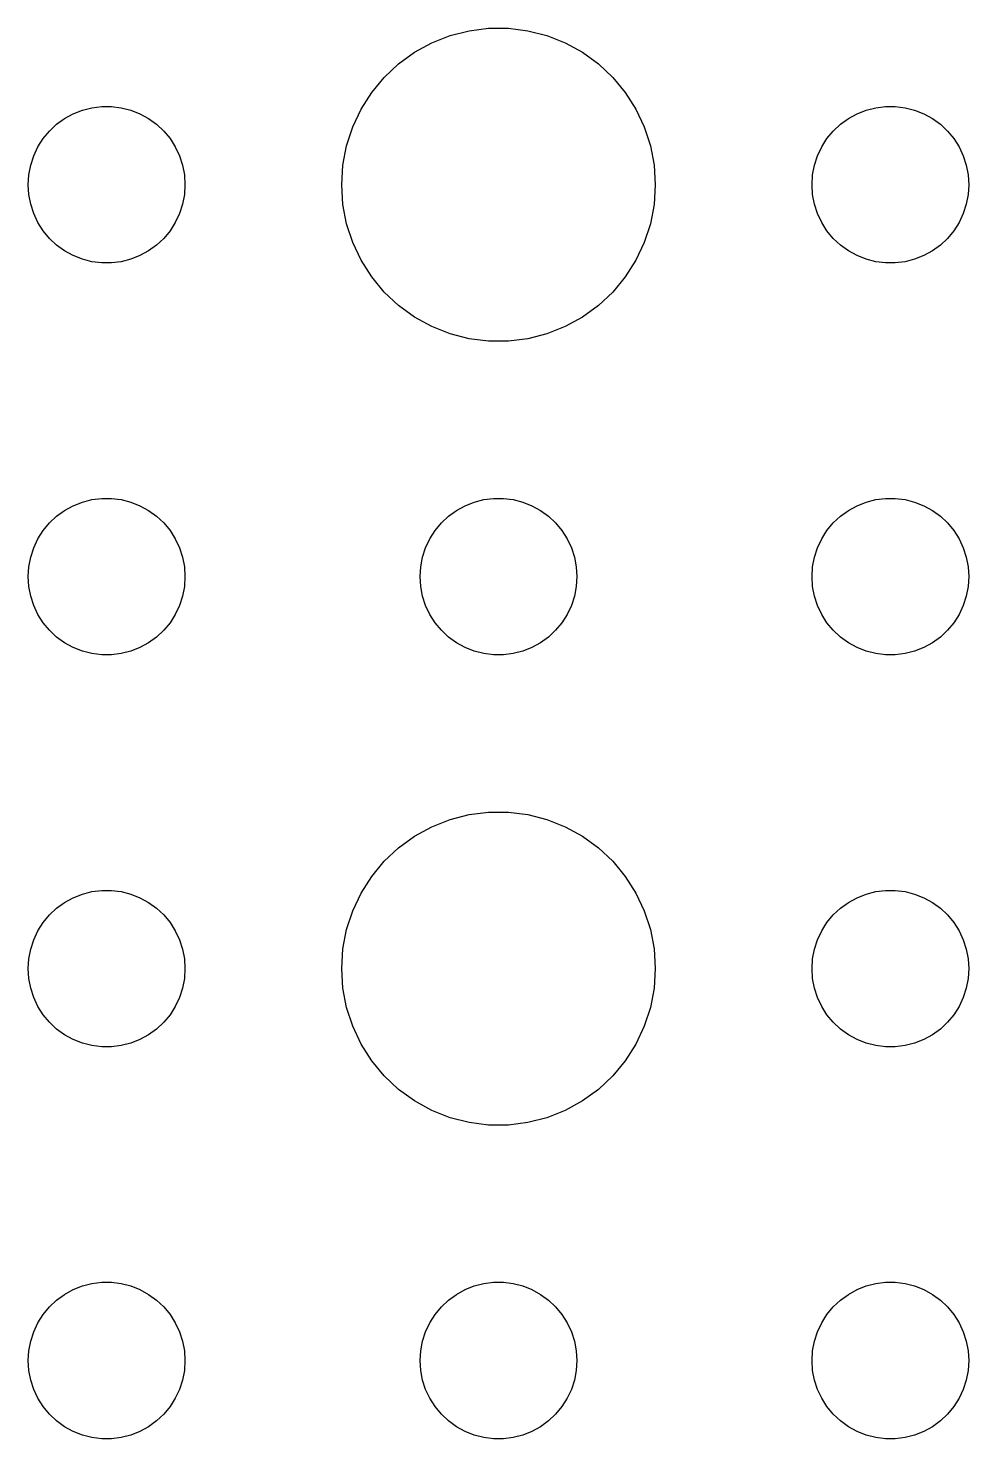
# Model space of a CAD drawing. Header units: metres. Extents: x -97 to 97, y -97 to 97.
# Drawn here: x -69 to -51, y 21 to 47.99 of the extents above; entities that cross this region are included whole.
import ezdxf

# ---------------------------------------------------------------- set-up
doc = ezdxf.new("R2010")
doc.units = ezdxf.units.M

msp = doc.modelspace()

# ---------------------------------------------------------------- linework, layer by layer
for p, q in [((-61.2773, 47.7145), (-60.927, 47.8532)), ((-60.927, 47.8532), (-60.5621, 47.9469)), ((-60.5621, 47.9469), (-60.1884, 47.9941)), ((-60.1884, 47.9941), (-59.8116, 47.9941)), ((-59.8116, 47.9941), (-59.4379, 47.9469)), ((-59.4379, 47.9469), (-59.0729, 47.8532)), ((-59.0729, 47.8532), (-58.7227, 47.7145)), ((-61.9123, 47.3115), (-61.6075, 47.533)), ((-61.6075, 47.533), (-61.2773, 47.7145)), ((-58.7227, 47.7145), (-58.3925, 47.533)), ((-58.3925, 47.533), (-58.0877, 47.3115)), ((-62.1869, 47.0536), (-61.9123, 47.3115)), ((-58.0877, 47.3115), (-57.8131, 47.0536)), ((-62.427, 46.7634), (-62.1869, 47.0536)), ((-57.8131, 47.0536), (-57.5729, 46.7634)), ((-62.6289, 46.4453), (-62.427, 46.7634)), ((-57.5729, 46.7634), (-57.3711, 46.4453)), ((-68.1387, 46.3572), (-67.9635, 46.4266)), ((-67.9635, 46.4266), (-67.7811, 46.4734)), ((-67.7811, 46.4734), (-67.5942, 46.497)), ((-67.5942, 46.497), (-67.4058, 46.497)), ((-67.4058, 46.497), (-67.2189, 46.4734)), ((-67.2189, 46.4734), (-67.0365, 46.4266)), ((-67.0365, 46.4266), (-66.8613, 46.3572)), ((-62.7893, 46.1044), (-62.6289, 46.4453)), ((-57.3711, 46.4453), (-57.2107, 46.1044)), ((-53.1387, 46.3572), (-52.9635, 46.4266)), ((-52.9635, 46.4266), (-52.7811, 46.4734)), ((-52.7811, 46.4734), (-52.5942, 46.497)), ((-52.5942, 46.497), (-52.4058, 46.497)), ((-52.4058, 46.497), (-52.2189, 46.4734)), ((-52.2189, 46.4734), (-52.0365, 46.4266)), ((-52.0365, 46.4266), (-51.8613, 46.3572)), ((-68.5934, 46.0268), (-68.4561, 46.1558)), ((-68.4561, 46.1558), (-68.3037, 46.2665)), ((-68.3037, 46.2665), (-68.1387, 46.3572)), ((-66.8613, 46.3572), (-66.6963, 46.2665)), ((-66.6963, 46.2665), (-66.5439, 46.1558)), ((-66.5439, 46.1558), (-66.4065, 46.0268)), ((-53.5934, 46.0268), (-53.4561, 46.1558)), ((-53.4561, 46.1558), (-53.3037, 46.2665)), ((-53.3037, 46.2665), (-53.1387, 46.3572)), ((-51.8613, 46.3572), (-51.6963, 46.2665)), ((-51.6963, 46.2665), (-51.5439, 46.1558)), ((-51.5439, 46.1558), (-51.4065, 46.0268)), ((-68.7135, 45.8817), (-68.5934, 46.0268)), ((-66.4065, 46.0268), (-66.2865, 45.8817)), ((-62.9057, 45.7461), (-62.7893, 46.1044)), ((-57.2107, 46.1044), (-57.0942, 45.7461)), ((-53.7135, 45.8817), (-53.5934, 46.0268)), ((-51.4065, 46.0268), (-51.2865, 45.8817)), ((-68.8947, 45.5522), (-68.8145, 45.7226)), ((-68.8145, 45.7226), (-68.7135, 45.8817)), ((-66.2865, 45.8817), (-66.1855, 45.7226)), ((-66.1855, 45.7226), (-66.1053, 45.5522)), ((-62.9763, 45.376), (-62.9057, 45.7461)), ((-57.0942, 45.7461), (-57.0237, 45.376)), ((-53.8947, 45.5522), (-53.8145, 45.7226)), ((-53.8145, 45.7226), (-53.7135, 45.8817)), ((-51.2865, 45.8817), (-51.1855, 45.7226)), ((-51.1855, 45.7226), (-51.1053, 45.5522)), ((-68.9882, 45.188), (-68.9529, 45.373)), ((-68.9529, 45.373), (-68.8947, 45.5522)), ((-66.1053, 45.5522), (-66.0471, 45.373)), ((-66.0471, 45.373), (-66.0118, 45.188)), ((-63, 45), (-62.9763, 45.376)), ((-57.0237, 45.376), (-57, 45)), ((-53.9882, 45.188), (-53.9529, 45.373)), ((-53.9529, 45.373), (-53.8947, 45.5522)), ((-51.1053, 45.5522), (-51.0471, 45.373)), ((-51.0471, 45.373), (-51.0118, 45.188)), ((-69, 45), (-68.9882, 45.188)), ((-66.0118, 45.188), (-66, 45)), ((-54, 45), (-53.9882, 45.188)), ((-51.0118, 45.188), (-51, 45)), ((-68.9882, 44.812), (-69, 45)), ((-68.9529, 44.627), (-68.9882, 44.812)), ((-66.0118, 44.812), (-66.0471, 44.627)), ((-66, 45), (-66.0118, 44.812)), ((-62.9763, 44.624), (-63, 45)), ((-57, 45), (-57.0237, 44.624)), ((-53.9882, 44.812), (-54, 45)), ((-53.9529, 44.627), (-53.9882, 44.812)), ((-51.0118, 44.812), (-51.0471, 44.627)), ((-51, 45), (-51.0118, 44.812)), ((-68.8947, 44.4478), (-68.9529, 44.627)), ((-66.0471, 44.627), (-66.1053, 44.4478)), ((-62.9057, 44.2539), (-62.9763, 44.624)), ((-57.0237, 44.624), (-57.0942, 44.2539)), ((-53.8947, 44.4478), (-53.9529, 44.627)), ((-51.0471, 44.627), (-51.1053, 44.4478)), ((-68.8145, 44.2774), (-68.8947, 44.4478)), ((-68.7135, 44.1183), (-68.8145, 44.2774)), ((-66.1855, 44.2774), (-66.2865, 44.1183)), ((-66.1053, 44.4478), (-66.1855, 44.2774)), ((-53.8145, 44.2774), (-53.8947, 44.4478)), ((-53.7135, 44.1183), (-53.8145, 44.2774)), ((-51.1855, 44.2774), (-51.2865, 44.1183)), ((-51.1053, 44.4478), (-51.1855, 44.2774)), ((-68.5934, 43.9732), (-68.7135, 44.1183)), ((-66.2865, 44.1183), (-66.4065, 43.9732)), ((-62.7893, 43.8956), (-62.9057, 44.2539)), ((-57.0942, 44.2539), (-57.2107, 43.8956)), ((-53.5934, 43.9732), (-53.7135, 44.1183)), ((-51.2865, 44.1183), (-51.4065, 43.9732)), ((-68.4561, 43.8442), (-68.5934, 43.9732)), ((-68.3037, 43.7335), (-68.4561, 43.8442)), ((-68.1387, 43.6428), (-68.3037, 43.7335)), ((-66.6963, 43.7335), (-66.8613, 43.6428)), ((-66.5439, 43.8442), (-66.6963, 43.7335)), ((-66.4065, 43.9732), (-66.5439, 43.8442)), ((-62.6289, 43.5547), (-62.7893, 43.8956)), ((-57.2107, 43.8956), (-57.3711, 43.5547)), ((-53.4561, 43.8442), (-53.5934, 43.9732)), ((-53.3037, 43.7335), (-53.4561, 43.8442)), ((-53.1387, 43.6428), (-53.3037, 43.7335)), ((-51.6963, 43.7335), (-51.8613, 43.6428)), ((-51.5439, 43.8442), (-51.6963, 43.7335)), ((-51.4065, 43.9732), (-51.5439, 43.8442)), ((-67.9635, 43.5734), (-68.1387, 43.6428)), ((-67.7811, 43.5266), (-67.9635, 43.5734)), ((-67.5942, 43.503), (-67.7811, 43.5266)), ((-67.4058, 43.503), (-67.5942, 43.503)), ((-67.2189, 43.5266), (-67.4058, 43.503)), ((-67.0365, 43.5734), (-67.2189, 43.5266)), ((-66.8613, 43.6428), (-67.0365, 43.5734)), ((-62.427, 43.2366), (-62.6289, 43.5547)), ((-57.3711, 43.5547), (-57.5729, 43.2366)), ((-52.9635, 43.5734), (-53.1387, 43.6428)), ((-52.7811, 43.5266), (-52.9635, 43.5734)), ((-52.5942, 43.503), (-52.7811, 43.5266)), ((-52.4058, 43.503), (-52.5942, 43.503)), ((-52.2189, 43.5266), (-52.4058, 43.503)), ((-52.0365, 43.5734), (-52.2189, 43.5266)), ((-51.8613, 43.6428), (-52.0365, 43.5734)), ((-62.1869, 42.9464), (-62.427, 43.2366)), ((-57.5729, 43.2366), (-57.8131, 42.9464)), ((-61.9123, 42.6885), (-62.1869, 42.9464)), ((-57.8131, 42.9464), (-58.0877, 42.6885)), ((-61.6075, 42.467), (-61.9123, 42.6885)), ((-58.0877, 42.6885), (-58.3925, 42.467)), ((-61.2773, 42.2855), (-61.6075, 42.467)), ((-58.3925, 42.467), (-58.7227, 42.2855)), ((-60.927, 42.1468), (-61.2773, 42.2855)), ((-60.5621, 42.0531), (-60.927, 42.1468)), ((-59.0729, 42.1468), (-59.4379, 42.0531)), ((-58.7227, 42.2855), (-59.0729, 42.1468)), ((-60.1884, 42.0059), (-60.5621, 42.0531)), ((-59.8116, 42.0059), (-60.1884, 42.0059)), ((-59.4379, 42.0531), (-59.8116, 42.0059)), ((-68.1387, 38.8572), (-67.9635, 38.9266)), ((-67.9635, 38.9266), (-67.7811, 38.9734)), ((-67.7811, 38.9734), (-67.5942, 38.997)), ((-67.5942, 38.997), (-67.4058, 38.997)), ((-67.4058, 38.997), (-67.2189, 38.9734)), ((-67.2189, 38.9734), (-67.0365, 38.9266)), ((-67.0365, 38.9266), (-66.8613, 38.8572)), ((-60.6387, 38.8572), (-60.4635, 38.9266)), ((-60.4635, 38.9266), (-60.2811, 38.9734)), ((-60.2811, 38.9734), (-60.0942, 38.997)), ((-60.0942, 38.997), (-59.9058, 38.997)), ((-59.9058, 38.997), (-59.7189, 38.9734)), ((-59.7189, 38.9734), (-59.5365, 38.9266)), ((-59.5365, 38.9266), (-59.3613, 38.8572)), ((-53.1387, 38.8572), (-52.9635, 38.9266)), ((-52.9635, 38.9266), (-52.7811, 38.9734)), ((-52.7811, 38.9734), (-52.5942, 38.997)), ((-52.5942, 38.997), (-52.4058, 38.997)), ((-52.4058, 38.997), (-52.2189, 38.9734)), ((-52.2189, 38.9734), (-52.0365, 38.9266)), ((-52.0365, 38.9266), (-51.8613, 38.8572)), ((-68.5934, 38.5268), (-68.4561, 38.6558)), ((-68.4561, 38.6558), (-68.3037, 38.7665)), ((-68.3037, 38.7665), (-68.1387, 38.8572)), ((-66.8613, 38.8572), (-66.6963, 38.7665)), ((-66.6963, 38.7665), (-66.5439, 38.6558)), ((-66.5439, 38.6558), (-66.4065, 38.5268)), ((-61.0934, 38.5268), (-60.9561, 38.6558)), ((-60.9561, 38.6558), (-60.8037, 38.7665)), ((-60.8037, 38.7665), (-60.6387, 38.8572)), ((-59.3613, 38.8572), (-59.1963, 38.7665)), ((-59.1963, 38.7665), (-59.0439, 38.6558)), ((-59.0439, 38.6558), (-58.9065, 38.5268)), ((-53.5934, 38.5268), (-53.4561, 38.6558)), ((-53.4561, 38.6558), (-53.3037, 38.7665)), ((-53.3037, 38.7665), (-53.1387, 38.8572)), ((-51.8613, 38.8572), (-51.6963, 38.7665)), ((-51.6963, 38.7665), (-51.5439, 38.6558)), ((-51.5439, 38.6558), (-51.4065, 38.5268)), ((-68.8145, 38.2226), (-68.7135, 38.3817)), ((-68.7135, 38.3817), (-68.5934, 38.5268)), ((-66.4065, 38.5268), (-66.2865, 38.3817)), ((-66.2865, 38.3817), (-66.1855, 38.2226)), ((-61.3145, 38.2226), (-61.2135, 38.3817)), ((-61.2135, 38.3817), (-61.0934, 38.5268)), ((-58.9065, 38.5268), (-58.7865, 38.3817)), ((-58.7865, 38.3817), (-58.6855, 38.2226)), ((-53.8145, 38.2226), (-53.7135, 38.3817)), ((-53.7135, 38.3817), (-53.5934, 38.5268)), ((-51.4065, 38.5268), (-51.2865, 38.3817)), ((-51.2865, 38.3817), (-51.1855, 38.2226)), ((-68.8947, 38.0522), (-68.8145, 38.2226)), ((-66.1855, 38.2226), (-66.1053, 38.0522)), ((-61.3947, 38.0522), (-61.3145, 38.2226)), ((-58.6855, 38.2226), (-58.6053, 38.0522)), ((-53.8947, 38.0522), (-53.8145, 38.2226)), ((-51.1855, 38.2226), (-51.1053, 38.0522)), ((-68.9882, 37.688), (-68.9529, 37.873)), ((-68.9529, 37.873), (-68.8947, 38.0522)), ((-66.1053, 38.0522), (-66.0471, 37.873)), ((-66.0471, 37.873), (-66.0118, 37.688)), ((-61.4882, 37.688), (-61.4529, 37.873)), ((-61.4529, 37.873), (-61.3947, 38.0522)), ((-58.6053, 38.0522), (-58.5471, 37.873)), ((-58.5471, 37.873), (-58.5118, 37.688)), ((-53.9882, 37.688), (-53.9529, 37.873)), ((-53.9529, 37.873), (-53.8947, 38.0522)), ((-51.1053, 38.0522), (-51.0471, 37.873)), ((-51.0471, 37.873), (-51.0118, 37.688)), ((-69, 37.5), (-68.9882, 37.688)), ((-66.0118, 37.688), (-66, 37.5)), ((-61.5, 37.5), (-61.4882, 37.688)), ((-58.5118, 37.688), (-58.5, 37.5)), ((-54, 37.5), (-53.9882, 37.688)), ((-51.0118, 37.688), (-51, 37.5)), ((-68.9882, 37.312), (-69, 37.5)), ((-68.9529, 37.127), (-68.9882, 37.312)), ((-66.0118, 37.312), (-66.0471, 37.127)), ((-66, 37.5), (-66.0118, 37.312)), ((-61.4882, 37.312), (-61.5, 37.5)), ((-61.4529, 37.127), (-61.4882, 37.312)), ((-58.5118, 37.312), (-58.5471, 37.127)), ((-58.5, 37.5), (-58.5118, 37.312)), ((-53.9882, 37.312), (-54, 37.5)), ((-53.9529, 37.127), (-53.9882, 37.312)), ((-51.0118, 37.312), (-51.0471, 37.127)), ((-51, 37.5), (-51.0118, 37.312)), ((-68.8947, 36.9478), (-68.9529, 37.127)), ((-66.0471, 37.127), (-66.1053, 36.9478)), ((-61.3947, 36.9478), (-61.4529, 37.127)), ((-58.5471, 37.127), (-58.6053, 36.9478)), ((-53.8947, 36.9478), (-53.9529, 37.127)), ((-51.0471, 37.127), (-51.1053, 36.9478)), ((-68.8145, 36.7774), (-68.8947, 36.9478)), ((-68.7135, 36.6183), (-68.8145, 36.7774)), ((-66.1855, 36.7774), (-66.2865, 36.6183)), ((-66.1053, 36.9478), (-66.1855, 36.7774)), ((-61.3145, 36.7774), (-61.3947, 36.9478)), ((-61.2135, 36.6183), (-61.3145, 36.7774)), ((-58.6855, 36.7774), (-58.7865, 36.6183)), ((-58.6053, 36.9478), (-58.6855, 36.7774)), ((-53.8145, 36.7774), (-53.8947, 36.9478)), ((-53.7135, 36.6183), (-53.8145, 36.7774)), ((-51.1855, 36.7774), (-51.2865, 36.6183)), ((-51.1053, 36.9478), (-51.1855, 36.7774)), ((-68.5934, 36.4732), (-68.7135, 36.6183)), ((-68.4561, 36.3442), (-68.5934, 36.4732)), ((-66.4065, 36.4732), (-66.5439, 36.3442)), ((-66.2865, 36.6183), (-66.4065, 36.4732)), ((-61.0934, 36.4732), (-61.2135, 36.6183)), ((-60.9561, 36.3442), (-61.0934, 36.4732)), ((-58.9065, 36.4732), (-59.0439, 36.3442)), ((-58.7865, 36.6183), (-58.9065, 36.4732)), ((-53.5934, 36.4732), (-53.7135, 36.6183)), ((-53.4561, 36.3442), (-53.5934, 36.4732)), ((-51.4065, 36.4732), (-51.5439, 36.3442)), ((-51.2865, 36.6183), (-51.4065, 36.4732)), ((-68.3037, 36.2335), (-68.4561, 36.3442)), ((-68.1387, 36.1428), (-68.3037, 36.2335)), ((-66.6963, 36.2335), (-66.8613, 36.1428)), ((-66.5439, 36.3442), (-66.6963, 36.2335)), ((-60.8037, 36.2335), (-60.9561, 36.3442)), ((-60.6387, 36.1428), (-60.8037, 36.2335)), ((-59.1963, 36.2335), (-59.3613, 36.1428)), ((-59.0439, 36.3442), (-59.1963, 36.2335)), ((-53.3037, 36.2335), (-53.4561, 36.3442)), ((-53.1387, 36.1428), (-53.3037, 36.2335)), ((-51.6963, 36.2335), (-51.8613, 36.1428)), ((-51.5439, 36.3442), (-51.6963, 36.2335)), ((-67.9635, 36.0734), (-68.1387, 36.1428)), ((-67.7811, 36.0266), (-67.9635, 36.0734)), ((-67.5942, 36.003), (-67.7811, 36.0266)), ((-67.4058, 36.003), (-67.5942, 36.003)), ((-67.2189, 36.0266), (-67.4058, 36.003)), ((-67.0365, 36.0734), (-67.2189, 36.0266)), ((-66.8613, 36.1428), (-67.0365, 36.0734)), ((-60.4635, 36.0734), (-60.6387, 36.1428)), ((-60.2811, 36.0266), (-60.4635, 36.0734)), ((-60.0942, 36.003), (-60.2811, 36.0266)), ((-59.9058, 36.003), (-60.0942, 36.003)), ((-59.7189, 36.0266), (-59.9058, 36.003)), ((-59.5365, 36.0734), (-59.7189, 36.0266)), ((-59.3613, 36.1428), (-59.5365, 36.0734)), ((-52.9635, 36.0734), (-53.1387, 36.1428)), ((-52.7811, 36.0266), (-52.9635, 36.0734)), ((-52.5942, 36.003), (-52.7811, 36.0266)), ((-52.4058, 36.003), (-52.5942, 36.003)), ((-52.2189, 36.0266), (-52.4058, 36.003)), ((-52.0365, 36.0734), (-52.2189, 36.0266)), ((-51.8613, 36.1428), (-52.0365, 36.0734)), ((-60.927, 32.8532), (-60.5621, 32.9469)), ((-60.5621, 32.9469), (-60.1884, 32.9941)), ((-60.1884, 32.9941), (-59.8116, 32.9941)), ((-59.8116, 32.9941), (-59.4379, 32.9469)), ((-59.4379, 32.9469), (-59.0729, 32.8532)), ((-61.6075, 32.533), (-61.2773, 32.7145)), ((-61.2773, 32.7145), (-60.927, 32.8532)), ((-59.0729, 32.8532), (-58.7227, 32.7145)), ((-58.7227, 32.7145), (-58.3925, 32.533)), ((-61.9123, 32.3115), (-61.6075, 32.533)), ((-58.3925, 32.533), (-58.0877, 32.3115)), ((-62.1869, 32.0536), (-61.9123, 32.3115)), ((-58.0877, 32.3115), (-57.8131, 32.0536)), ((-62.427, 31.7634), (-62.1869, 32.0536)), ((-57.8131, 32.0536), (-57.5729, 31.7634)), ((-62.6289, 31.4453), (-62.427, 31.7634)), ((-57.5729, 31.7634), (-57.3711, 31.4453)), ((-68.3037, 31.2665), (-68.1387, 31.3572)), ((-68.1387, 31.3572), (-67.9635, 31.4266)), ((-67.9635, 31.4266), (-67.7811, 31.4734)), ((-67.7811, 31.4734), (-67.5942, 31.497)), ((-67.5942, 31.497), (-67.4058, 31.497)), ((-67.4058, 31.497), (-67.2189, 31.4734)), ((-67.2189, 31.4734), (-67.0365, 31.4266)), ((-67.0365, 31.4266), (-66.8613, 31.3572)), ((-66.8613, 31.3572), (-66.6963, 31.2665)), ((-62.7893, 31.1044), (-62.6289, 31.4453)), ((-57.3711, 31.4453), (-57.2107, 31.1044)), ((-53.3037, 31.2665), (-53.1387, 31.3572)), ((-53.1387, 31.3572), (-52.9635, 31.4266)), ((-52.9635, 31.4266), (-52.7811, 31.4734)), ((-52.7811, 31.4734), (-52.5942, 31.497)), ((-52.5942, 31.497), (-52.4058, 31.497)), ((-52.4058, 31.497), (-52.2189, 31.4734)), ((-52.2189, 31.4734), (-52.0365, 31.4266)), ((-52.0365, 31.4266), (-51.8613, 31.3572)), ((-51.8613, 31.3572), (-51.6963, 31.2665)), ((-68.5934, 31.0268), (-68.4561, 31.1558)), ((-68.4561, 31.1558), (-68.3037, 31.2665)), ((-66.6963, 31.2665), (-66.5439, 31.1558)), ((-66.5439, 31.1558), (-66.4065, 31.0268)), ((-62.9057, 30.7461), (-62.7893, 31.1044)), ((-57.2107, 31.1044), (-57.0942, 30.7461)), ((-53.5934, 31.0268), (-53.4561, 31.1558)), ((-53.4561, 31.1558), (-53.3037, 31.2665)), ((-51.6963, 31.2665), (-51.5439, 31.1558)), ((-51.5439, 31.1558), (-51.4065, 31.0268)), ((-68.8145, 30.7226), (-68.7135, 30.8817)), ((-68.7135, 30.8817), (-68.5934, 31.0268)), ((-66.4065, 31.0268), (-66.2865, 30.8817)), ((-66.2865, 30.8817), (-66.1855, 30.7226)), ((-53.8145, 30.7226), (-53.7135, 30.8817)), ((-53.7135, 30.8817), (-53.5934, 31.0268)), ((-51.4065, 31.0268), (-51.2865, 30.8817)), ((-51.2865, 30.8817), (-51.1855, 30.7226)), ((-68.9529, 30.373), (-68.8947, 30.5522)), ((-68.8947, 30.5522), (-68.8145, 30.7226)), ((-66.1855, 30.7226), (-66.1053, 30.5522)), ((-66.1053, 30.5522), (-66.0471, 30.373)), ((-62.9763, 30.376), (-62.9057, 30.7461)), ((-57.0942, 30.7461), (-57.0237, 30.376)), ((-53.9529, 30.373), (-53.8947, 30.5522)), ((-53.8947, 30.5522), (-53.8145, 30.7226)), ((-51.1855, 30.7226), (-51.1053, 30.5522)), ((-51.1053, 30.5522), (-51.0471, 30.373)), ((-68.9882, 30.188), (-68.9529, 30.373)), ((-66.0471, 30.373), (-66.0118, 30.188)), ((-63, 30), (-62.9763, 30.376)), ((-57.0237, 30.376), (-57, 30)), ((-53.9882, 30.188), (-53.9529, 30.373)), ((-51.0471, 30.373), (-51.0118, 30.188)), ((-69, 30), (-68.9882, 30.188)), ((-68.9882, 29.812), (-69, 30)), ((-66.0118, 30.188), (-66, 30)), ((-66, 30), (-66.0118, 29.812)), ((-62.9763, 29.624), (-63, 30)), ((-57, 30), (-57.0237, 29.624)), ((-54, 30), (-53.9882, 30.188)), ((-53.9882, 29.812), (-54, 30)), ((-51.0118, 30.188), (-51, 30)), ((-51, 30), (-51.0118, 29.812)), ((-68.9529, 29.627), (-68.9882, 29.812)), ((-66.0118, 29.812), (-66.0471, 29.627)), ((-53.9529, 29.627), (-53.9882, 29.812)), ((-51.0118, 29.812), (-51.0471, 29.627)), ((-68.8947, 29.4478), (-68.9529, 29.627)), ((-68.8145, 29.2774), (-68.8947, 29.4478)), ((-66.1053, 29.4478), (-66.1855, 29.2774)), ((-66.0471, 29.627), (-66.1053, 29.4478)), ((-62.9057, 29.2539), (-62.9763, 29.624)), ((-57.0237, 29.624), (-57.0942, 29.2539)), ((-53.8947, 29.4478), (-53.9529, 29.627)), ((-53.8145, 29.2774), (-53.8947, 29.4478)), ((-51.1053, 29.4478), (-51.1855, 29.2774)), ((-51.0471, 29.627), (-51.1053, 29.4478)), ((-68.7135, 29.1183), (-68.8145, 29.2774)), ((-66.1855, 29.2774), (-66.2865, 29.1183)), ((-62.7893, 28.8956), (-62.9057, 29.2539)), ((-57.0942, 29.2539), (-57.2107, 28.8956)), ((-53.7135, 29.1183), (-53.8145, 29.2774)), ((-51.1855, 29.2774), (-51.2865, 29.1183)), ((-68.5934, 28.9732), (-68.7135, 29.1183)), ((-68.4561, 28.8442), (-68.5934, 28.9732)), ((-66.4065, 28.9732), (-66.5439, 28.8442)), ((-66.2865, 29.1183), (-66.4065, 28.9732)), ((-62.6289, 28.5547), (-62.7893, 28.8956)), ((-57.2107, 28.8956), (-57.3711, 28.5547)), ((-53.5934, 28.9732), (-53.7135, 29.1183)), ((-53.4561, 28.8442), (-53.5934, 28.9732)), ((-51.4065, 28.9732), (-51.5439, 28.8442)), ((-51.2865, 29.1183), (-51.4065, 28.9732)), ((-68.3037, 28.7335), (-68.4561, 28.8442)), ((-68.1387, 28.6427), (-68.3037, 28.7335)), ((-67.9635, 28.5734), (-68.1387, 28.6427)), ((-66.8613, 28.6427), (-67.0365, 28.5734)), ((-66.6963, 28.7335), (-66.8613, 28.6427)), ((-66.5439, 28.8442), (-66.6963, 28.7335)), ((-53.3037, 28.7335), (-53.4561, 28.8442)), ((-53.1387, 28.6427), (-53.3037, 28.7335)), ((-52.9635, 28.5734), (-53.1387, 28.6427)), ((-51.8613, 28.6427), (-52.0365, 28.5734)), ((-51.6963, 28.7335), (-51.8613, 28.6427)), ((-51.5439, 28.8442), (-51.6963, 28.7335)), ((-67.7811, 28.5266), (-67.9635, 28.5734)), ((-67.5942, 28.503), (-67.7811, 28.5266)), ((-67.4058, 28.503), (-67.5942, 28.503)), ((-67.2189, 28.5266), (-67.4058, 28.503)), ((-67.0365, 28.5734), (-67.2189, 28.5266)), ((-62.427, 28.2366), (-62.6289, 28.5547)), ((-57.3711, 28.5547), (-57.5729, 28.2366)), ((-52.7811, 28.5266), (-52.9635, 28.5734)), ((-52.5942, 28.503), (-52.7811, 28.5266)), ((-52.4058, 28.503), (-52.5942, 28.503)), ((-52.2189, 28.5266), (-52.4058, 28.503)), ((-52.0365, 28.5734), (-52.2189, 28.5266)), ((-62.1869, 27.9464), (-62.427, 28.2366)), ((-57.5729, 28.2366), (-57.8131, 27.9464)), ((-61.9123, 27.6884), (-62.1869, 27.9464)), ((-57.8131, 27.9464), (-58.0877, 27.6884)), ((-61.6075, 27.467), (-61.9123, 27.6884)), ((-58.0877, 27.6884), (-58.3925, 27.467)), ((-61.2773, 27.2855), (-61.6075, 27.467)), ((-60.927, 27.1468), (-61.2773, 27.2855)), ((-58.7227, 27.2855), (-59.0729, 27.1468)), ((-58.3925, 27.467), (-58.7227, 27.2855)), ((-60.5621, 27.0531), (-60.927, 27.1468)), ((-60.1884, 27.0059), (-60.5621, 27.0531)), ((-59.8116, 27.0059), (-60.1884, 27.0059)), ((-59.4379, 27.0531), (-59.8116, 27.0059)), ((-59.0729, 27.1468), (-59.4379, 27.0531)), ((-68.4561, 23.6558), (-68.3037, 23.7665)), ((-68.3037, 23.7665), (-68.1387, 23.8572)), ((-68.1387, 23.8572), (-67.9635, 23.9266)), ((-67.9635, 23.9266), (-67.7811, 23.9734)), ((-67.7811, 23.9734), (-67.5942, 23.997)), ((-67.5942, 23.997), (-67.4058, 23.997)), ((-67.4058, 23.997), (-67.2189, 23.9734)), ((-67.2189, 23.9734), (-67.0365, 23.9266)), ((-67.0365, 23.9266), (-66.8613, 23.8572)), ((-66.8613, 23.8572), (-66.6963, 23.7665)), ((-66.6963, 23.7665), (-66.5439, 23.6558)), ((-60.9561, 23.6558), (-60.8037, 23.7665)), ((-60.8037, 23.7665), (-60.6387, 23.8572)), ((-60.6387, 23.8572), (-60.4635, 23.9266)), ((-60.4635, 23.9266), (-60.2811, 23.9734)), ((-60.2811, 23.9734), (-60.0942, 23.997)), ((-60.0942, 23.997), (-59.9058, 23.997)), ((-59.9058, 23.997), (-59.7189, 23.9734)), ((-59.7189, 23.9734), (-59.5365, 23.9266)), ((-59.5365, 23.9266), (-59.3613, 23.8572)), ((-59.3613, 23.8572), (-59.1963, 23.7665)), ((-59.1963, 23.7665), (-59.0439, 23.6558)), ((-53.4561, 23.6558), (-53.3037, 23.7665)), ((-53.3037, 23.7665), (-53.1387, 23.8572)), ((-53.1387, 23.8572), (-52.9635, 23.9266)), ((-52.9635, 23.9266), (-52.7811, 23.9734)), ((-52.7811, 23.9734), (-52.5942, 23.997)), ((-52.5942, 23.997), (-52.4058, 23.997)), ((-52.4058, 23.997), (-52.2189, 23.9734)), ((-52.2189, 23.9734), (-52.0365, 23.9266)), ((-52.0365, 23.9266), (-51.8613, 23.8572)), ((-51.8613, 23.8572), (-51.6963, 23.7665)), ((-51.6963, 23.7665), (-51.5439, 23.6558)), ((-68.7135, 23.3817), (-68.5934, 23.5268)), ((-68.5934, 23.5268), (-68.4561, 23.6558)), ((-66.5439, 23.6558), (-66.4065, 23.5268)), ((-66.4065, 23.5268), (-66.2865, 23.3817)), ((-61.2135, 23.3817), (-61.0934, 23.5268)), ((-61.0934, 23.5268), (-60.9561, 23.6558)), ((-59.0439, 23.6558), (-58.9065, 23.5268)), ((-58.9065, 23.5268), (-58.7865, 23.3817)), ((-53.7135, 23.3817), (-53.5934, 23.5268)), ((-53.5934, 23.5268), (-53.4561, 23.6558)), ((-51.5439, 23.6558), (-51.4065, 23.5268)), ((-51.4065, 23.5268), (-51.2865, 23.3817)), ((-68.8947, 23.0522), (-68.8145, 23.2226)), ((-68.8145, 23.2226), (-68.7135, 23.3817)), ((-66.2865, 23.3817), (-66.1855, 23.2226)), ((-66.1855, 23.2226), (-66.1053, 23.0522)), ((-61.3947, 23.0522), (-61.3145, 23.2226)), ((-61.3145, 23.2226), (-61.2135, 23.3817)), ((-58.7865, 23.3817), (-58.6855, 23.2226)), ((-58.6855, 23.2226), (-58.6053, 23.0522)), ((-53.8947, 23.0522), (-53.8145, 23.2226)), ((-53.8145, 23.2226), (-53.7135, 23.3817)), ((-51.2865, 23.3817), (-51.1855, 23.2226)), ((-51.1855, 23.2226), (-51.1053, 23.0522)), ((-68.9529, 22.873), (-68.8947, 23.0522)), ((-66.1053, 23.0522), (-66.0471, 22.873)), ((-61.4529, 22.873), (-61.3947, 23.0522)), ((-58.6053, 23.0522), (-58.5471, 22.873)), ((-53.9529, 22.873), (-53.8947, 23.0522)), ((-51.1053, 23.0522), (-51.0471, 22.873)), ((-69, 22.5), (-68.9882, 22.688)), ((-68.9882, 22.688), (-68.9529, 22.873)), ((-66.0471, 22.873), (-66.0118, 22.688)), ((-66.0118, 22.688), (-66, 22.5)), ((-61.5, 22.5), (-61.4882, 22.688)), ((-61.4882, 22.688), (-61.4529, 22.873)), ((-58.5471, 22.873), (-58.5118, 22.688)), ((-58.5118, 22.688), (-58.5, 22.5)), ((-54, 22.5), (-53.9882, 22.688)), ((-53.9882, 22.688), (-53.9529, 22.873)), ((-51.0471, 22.873), (-51.0118, 22.688)), ((-51.0118, 22.688), (-51, 22.5)), ((-68.9882, 22.312), (-69, 22.5)), ((-66, 22.5), (-66.0118, 22.312)), ((-61.4882, 22.312), (-61.5, 22.5)), ((-58.5, 22.5), (-58.5118, 22.312)), ((-53.9882, 22.312), (-54, 22.5)), ((-51, 22.5), (-51.0118, 22.312)), ((-68.9529, 22.127), (-68.9882, 22.312)), ((-66.0118, 22.312), (-66.0471, 22.127)), ((-61.4529, 22.127), (-61.4882, 22.312)), ((-58.5118, 22.312), (-58.5471, 22.127)), ((-53.9529, 22.127), (-53.9882, 22.312)), ((-51.0118, 22.312), (-51.0471, 22.127)), ((-68.8947, 21.9478), (-68.9529, 22.127)), ((-68.8145, 21.7774), (-68.8947, 21.9478)), ((-66.1053, 21.9478), (-66.1855, 21.7774)), ((-66.0471, 22.127), (-66.1053, 21.9478)), ((-61.3947, 21.9478), (-61.4529, 22.127)), ((-61.3145, 21.7774), (-61.3947, 21.9478)), ((-58.6053, 21.9478), (-58.6855, 21.7774)), ((-58.5471, 22.127), (-58.6053, 21.9478)), ((-53.8947, 21.9478), (-53.9529, 22.127)), ((-53.8145, 21.7774), (-53.8947, 21.9478)), ((-51.1053, 21.9478), (-51.1855, 21.7774)), ((-51.0471, 22.127), (-51.1053, 21.9478)), ((-68.7135, 21.6183), (-68.8145, 21.7774)), ((-68.5934, 21.4732), (-68.7135, 21.6183)), ((-66.2865, 21.6183), (-66.4065, 21.4732)), ((-66.1855, 21.7774), (-66.2865, 21.6183)), ((-61.2135, 21.6183), (-61.3145, 21.7774)), ((-61.0934, 21.4732), (-61.2135, 21.6183)), ((-58.7865, 21.6183), (-58.9065, 21.4732)), ((-58.6855, 21.7774), (-58.7865, 21.6183)), ((-53.7135, 21.6183), (-53.8145, 21.7774)), ((-53.5934, 21.4732), (-53.7135, 21.6183)), ((-51.2865, 21.6183), (-51.4065, 21.4732)), ((-51.1855, 21.7774), (-51.2865, 21.6183)), ((-68.4561, 21.3442), (-68.5934, 21.4732)), ((-68.3037, 21.2335), (-68.4561, 21.3442)), ((-66.5439, 21.3442), (-66.6963, 21.2335)), ((-66.4065, 21.4732), (-66.5439, 21.3442)), ((-60.9561, 21.3442), (-61.0934, 21.4732)), ((-60.8037, 21.2335), (-60.9561, 21.3442)), ((-59.0439, 21.3442), (-59.1963, 21.2335)), ((-58.9065, 21.4732), (-59.0439, 21.3442)), ((-53.4561, 21.3442), (-53.5934, 21.4732)), ((-53.3037, 21.2335), (-53.4561, 21.3442)), ((-51.5439, 21.3442), (-51.6963, 21.2335)), ((-51.4065, 21.4732), (-51.5439, 21.3442)), ((-68.1387, 21.1427), (-68.3037, 21.2335)), ((-67.9635, 21.0734), (-68.1387, 21.1427)), ((-67.7811, 21.0266), (-67.9635, 21.0734)), ((-67.0365, 21.0734), (-67.2189, 21.0266)), ((-66.8613, 21.1427), (-67.0365, 21.0734)), ((-66.6963, 21.2335), (-66.8613, 21.1427)), ((-60.6387, 21.1427), (-60.8037, 21.2335)), ((-60.4635, 21.0734), (-60.6387, 21.1427)), ((-60.2811, 21.0266), (-60.4635, 21.0734)), ((-59.5365, 21.0734), (-59.7189, 21.0266)), ((-59.3613, 21.1427), (-59.5365, 21.0734)), ((-59.1963, 21.2335), (-59.3613, 21.1427)), ((-53.1387, 21.1427), (-53.3037, 21.2335)), ((-52.9635, 21.0734), (-53.1387, 21.1427)), ((-52.7811, 21.0266), (-52.9635, 21.0734)), ((-52.0365, 21.0734), (-52.2189, 21.0266)), ((-51.8613, 21.1427), (-52.0365, 21.0734)), ((-51.6963, 21.2335), (-51.8613, 21.1427)), ((-67.5942, 21.003), (-67.7811, 21.0266)), ((-67.4058, 21.003), (-67.5942, 21.003)), ((-67.2189, 21.0266), (-67.4058, 21.003)), ((-60.0942, 21.003), (-60.2811, 21.0266)), ((-59.9058, 21.003), (-60.0942, 21.003)), ((-59.7189, 21.0266), (-59.9058, 21.003)), ((-52.5942, 21.003), (-52.7811, 21.0266)), ((-52.4058, 21.003), (-52.5942, 21.003)), ((-52.2189, 21.0266), (-52.4058, 21.003))]:
    msp.add_line(p, q)

doc.saveas('drawing.dxf')
